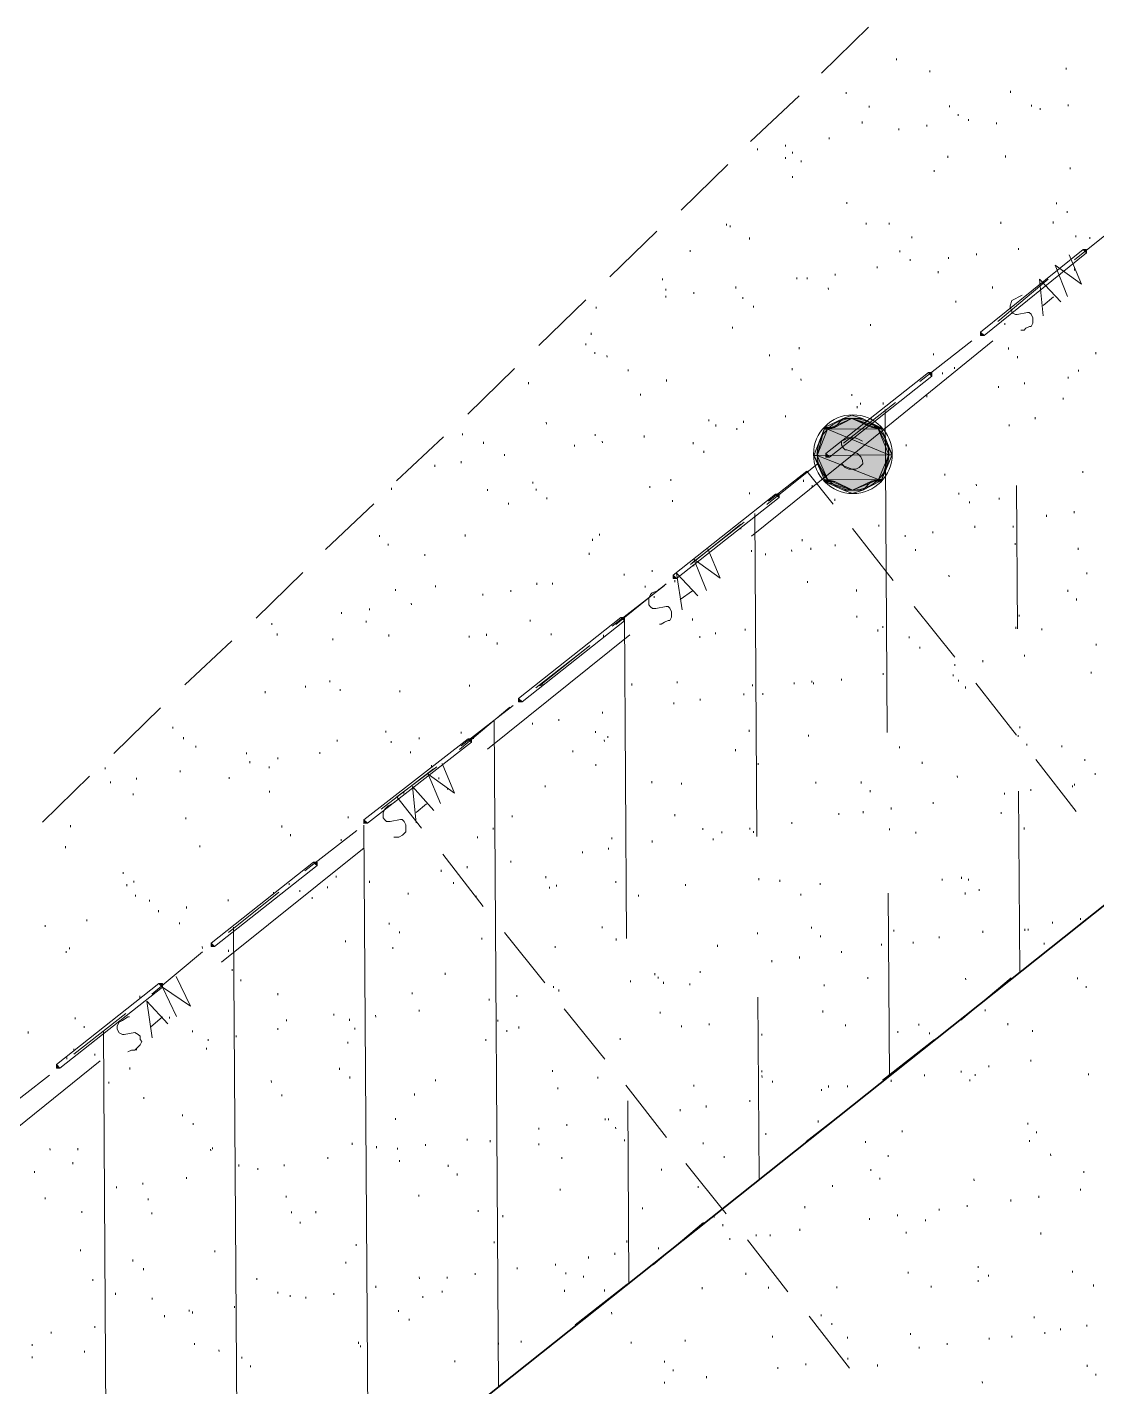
# Model space of a CAD drawing. Header units: inches. Extents: x -5728 to 15181, y 9834 to 15140.
# Drawn here: x 3737 to 4227, y 12596 to 13219 of the extents above; entities that cross this region are included whole.
import ezdxf

# ---------------------------------------------------------------- set-up
doc = ezdxf.new("R2010")
doc.units = ezdxf.units.IN
doc.header["$MEASUREMENT"] = 0
doc.linetypes.add('IMPORT-DASHEDX2 _4_', pattern=[0.1125, 0.075, -0.0375])
for name, color, linetype, lineweight in [('PDF_Geometry', 1, 'Continuous', 9), ('PDF_Solid Fills', 1, 'Continuous', 9), ('site plan converted for PDF_dwg', 1, 'Continuous', 9)]:
    doc.layers.add(name, color=color, linetype=linetype, lineweight=lineweight)

# ---------------------------------------------------------------- blocks, each defined once
blk = doc.blocks.new('site plan converted for PDF_dwg-1480341-SITE PLAN')
at = {"layer": 'PDF_Solid Fills'}
for points in [[(2100.12, 3252.2), (2098.52, 3253.8), (2100.12, 3253.8)], [(2051.32, 3214.6), (2051.32, 3216.2), (2052.92, 3214.6)], [(2028.92, 3196.2), (2027.32, 3197.8), (2028.92, 3197.8)], [(1980.12, 3159.4), (1980.12, 3161), (1981.72, 3159.4)], [(1958.52, 3141), (1956.92, 3142.6), (1958.52, 3142.6)], [(1909.72, 3104.2), (1909.72, 3105.8), (1911.32, 3104.2)], [(1887.32, 3085), (1885.72, 3086.6), (1887.32, 3086.6)], [(1838.52, 3048.2), (1838.52, 3049.8), (1840.12, 3048.2)], [(1816.92, 3029.8), (1815.32, 3031.4), (1816.92, 3031.4)], [(1767.32, 2993), (1767.32, 2994.6), (1768.92, 2993)], [(1745.72, 2973.8), (1744.12, 2975.4), (1745.72, 2975.4)], [(1696.92, 2937), (1696.92, 2938.6), (1698.52, 2937)], [(1674.52, 2918.6), (1672.92, 2920.2), (1674.52, 2920.2)], [(1625.72, 2881.8), (1625.72, 2883.4), (1627.32, 2881.8)]]:
    blk.add_hatch(color=147, dxfattribs=at).paths.add_polyline_path(points, flags=0)
at = {"layer": 'PDF_Solid Fills', "lineweight": 15}
for points in [[(1988.12, 3177), (1996.92, 3177), (1992.12, 3178.6)], [(1974.52, 3160.2), (1976.12, 3160.2), (1979.32, 3172.2)], [(1976.12, 3160.2), (2008.92, 3160.2), (1980.92, 3172.2)], [(1976.12, 3160.2), (1979.32, 3172.2), (1980.92, 3172.2)], [(1979.32, 3173), (1984.12, 3173), (1988.12, 3177)], [(1979.32, 3172.2), (1980.92, 3172.2), (1979.32, 3173)], [(1980.92, 3172.2), (1979.32, 3173), (1984.12, 3173)], [(1980.92, 3172.2), (2004.12, 3172.2), (1992.12, 3177)], [(2008.92, 3160.2), (1980.92, 3172.2), (2004.12, 3172.2)], [(1984.12, 3173), (1988.12, 3177), (1992.12, 3177)], [(2000.92, 3173), (2004.92, 3173), (1992.12, 3177)], [(2004.92, 3173), (1992.12, 3177), (1996.92, 3177)], [(2004.12, 3172.2), (2005.72, 3172.2), (2000.92, 3173)], [(2005.72, 3172.2), (2000.92, 3173), (2004.92, 3173)], [(2008.92, 3160.2), (2010.52, 3160.2), (2004.12, 3172.2)], [(2010.52, 3160.2), (2004.12, 3172.2), (2005.72, 3172.2)], [(1979.32, 3149), (1980.92, 3149), (1974.52, 3160.2)], [(1980.92, 3149), (1974.52, 3160.2), (1976.12, 3160.2)], [(1980.92, 3149), (2004.12, 3149), (1976.12, 3160.2)], [(2004.12, 3149), (1976.12, 3160.2), (2008.92, 3160.2)], [(2004.12, 3149), (2005.72, 3149), (2008.92, 3160.2)], [(2005.72, 3149), (2008.92, 3160.2), (2010.52, 3160.2)], [(1979.32, 3148.2), (1984.12, 3148.2), (1979.32, 3149)], [(1984.12, 3148.2), (1979.32, 3149), (1980.92, 3149)], [(1988.12, 3144.2), (1992.12, 3144.2), (1979.32, 3148.2)], [(1992.12, 3144.2), (1979.32, 3148.2), (1984.12, 3148.2)], [(1992.12, 3144.2), (1980.92, 3149), (2004.12, 3149)], [(1992.12, 3144.2), (1996.92, 3144.2), (2000.92, 3148.2)], [(1996.92, 3144.2), (2000.92, 3148.2), (2004.92, 3148.2)], [(2000.92, 3148.2), (2004.92, 3148.2), (2004.12, 3149)], [(2004.92, 3148.2), (2004.12, 3149), (2005.72, 3149)], [(1992.12, 3142.6), (1988.12, 3144.2), (1996.92, 3144.2)]]:
    blk.add_hatch(color=155, dxfattribs=at).paths.add_polyline_path(points, flags=0)
at = {"layer": 'PDF_Geometry', "color": 155, "lineweight": 15}
for p, q in [((2000.92, 3356.2), (1979.32, 3335.4)), ((2013.72, 3341.8), (2013.72, 3341)), ((2028.92, 3336.2), (2028.92, 3335.4)), ((2091.32, 3337), (2091.32, 3336.2)), ((1968.92, 3325), (1946.52, 3304.2)), ((1990.52, 3326.6), (1990.52, 3325.8)), ((2065.72, 3326.6), (2065.72, 3325.8)), ((2000.92, 3320.2), (2000.92, 3319.4)), ((2037.72, 3320.2), (2037.72, 3319.4)), ((2041.72, 3316.2), (2041.72, 3315.4)), ((2075.32, 3320.2), (2075.32, 3319.4)), ((2079.32, 3318.6), (2079.32, 3317.8)), ((2092.12, 3320.2), (2092.12, 3319.4)), ((1997.72, 3313), (1997.72, 3312.2)), ((2014.52, 3309.8), (2014.52, 3309)), ((2027.32, 3311.4), (2027.32, 3310.6)), ((2046.52, 3313.8), (2046.52, 3313)), ((2059.32, 3312.2), (2059.32, 3311.4)), ((1962.52, 3302.6), (1962.52, 3301.8)), ((1982.52, 3305.8), (1982.52, 3305)), ((1949.72, 3301), (1949.72, 3300.2)), ((1962.52, 3297), (1962.52, 3296.2)), ((1965.72, 3299.4), (1965.72, 3298.6)), ((2036.92, 3297), (2036.92, 3296.2)), ((2063.32, 3297), (2063.32, 3296.2)), ((1936.12, 3293.8), (1914.52, 3273)), ((1969.72, 3295.4), (1969.72, 3294.6)), ((2030.52, 3290.6), (2030.52, 3289.8)), ((2092.92, 3291.4), (2092.92, 3290.6)), ((1965.72, 3288.2), (1965.72, 3287.4)), ((1990.52, 3276.2), (1990.52, 3275.4)), ((2086.52, 3275.4), (2086.52, 3274.6)), ((2091.32, 3271.4), (2091.32, 3270.6)), ((1935.32, 3266.6), (1935.32, 3265.8)), ((1936.92, 3265.8), (1936.92, 3265)), ((1999.32, 3266.6), (1999.32, 3265.8)), ((2009.72, 3266.6), (2009.72, 3265.8)), ((2060.92, 3266.6), (2060.92, 3265.8)), ((2084.92, 3266.6), (2084.92, 3265.8)), ((2117.72, 3267.4), (2094.52, 3249)), ((1903.32, 3263.4), (1881.72, 3242.6)), ((1945.72, 3260.2), (1945.72, 3259.4)), ((2020.12, 3260.2), (2020.12, 3259.4)), ((2095.32, 3260.2), (2095.32, 3259.4)), ((2101.72, 3259.4), (2101.72, 3258.6)), ((1918.52, 3254.6), (1918.52, 3253.8)), ((2014.52, 3253.8), (2014.52, 3253)), ((2049.72, 3252.2), (2049.72, 3251.4)), ((2068.92, 3254.6), (2068.92, 3253.8)), ((2004.12, 3246.6), (2004.12, 3245.8)), ((2019.32, 3249.8), (2019.32, 3249)), ((2036.92, 3250.6), (2036.92, 3249.8)), ((1905.72, 3241.8), (1905.72, 3241)), ((1967.32, 3241.8), (1967.32, 3241)), ((1972.12, 3241.8), (1972.12, 3241)), ((1984.92, 3243.4), (1984.92, 3242.6)), ((2032.12, 3244.2), (2032.12, 3243.4)), ((2082.52, 3240.2), (2059.32, 3221)), ((2094.52, 3245), (2094.52, 3244.2)), ((1907.32, 3237), (1907.32, 3236.2)), ((1907.32, 3233.8), (1907.32, 3233)), ((1920.12, 3235.4), (1920.12, 3234.6)), ((1939.32, 3237.8), (1939.32, 3237)), ((1981.72, 3237), (1981.72, 3236.2)), ((2056.92, 3237), (2056.92, 3236.2)), ((1870.52, 3232.2), (1848.92, 3211.4)), ((1875.32, 3229), (1875.32, 3228.2)), ((1942.52, 3233), (1942.52, 3232.2)), ((1947.32, 3229), (1947.32, 3228.2)), ((2040.12, 3230.6), (2040.12, 3229.8)), ((2084.92, 3232.2), (2080.12, 3228.2)), ((1872.92, 3217), (1872.92, 3216.2)), ((1937.72, 3219.4), (1937.72, 3218.6)), ((2000.92, 3220.2), (2000.92, 3219.4)), ((2062.52, 3220.2), (2062.52, 3219.4)), ((1870.52, 3212.2), (1870.52, 3211.4)), ((1968.12, 3209.8), (1968.12, 3209)), ((2047.32, 3212.2), (2023.32, 3193.8)), ((2064.12, 3209), (2064.12, 3208.2)), ((1874.52, 3208.2), (1874.52, 3207.4)), ((1880.12, 3206.6), (1880.12, 3205.8)), ((1954.52, 3206.6), (1954.52, 3205.8)), ((2029.72, 3206.6), (2029.72, 3205.8)), ((2068.12, 3205), (2068.12, 3204.2)), ((2104.12, 3206.6), (2104.12, 3205.8)), ((1837.72, 3201), (1816.12, 3180.2)), ((1889.72, 3200.2), (1889.72, 3199.4)), ((1964.92, 3200.2), (1964.92, 3199.4)), ((2033.72, 3197.8), (2033.72, 3197)), ((2039.32, 3200.2), (2039.32, 3199.4)), ((2096.12, 3198.6), (2096.12, 3197.8)), ((1844.12, 3194.6), (1844.12, 3193.8)), ((1907.32, 3195.4), (1907.32, 3194.6)), ((1968.92, 3195.4), (1968.92, 3194.6)), ((2059.32, 3191.4), (2059.32, 3190.6)), ((2071.32, 3193), (2071.32, 3192.2)), ((2091.32, 3195.4), (2091.32, 3194.6)), ((1895.32, 3189), (1895.32, 3188.2)), ((2012.12, 3184.2), (1988.12, 3165.8)), ((1992.12, 3188.2), (1992.12, 3187.4)), ((1996.12, 3184.2), (1996.12, 3183.4)), ((2006.52, 3184.2), (2006.52, 3183.4)), ((2026.52, 3187.4), (2026.52, 3186.6)), ((2088.92, 3185.8), (2088.92, 3185)), ((1961.72, 3178.6), (1961.72, 3177.8)), ((1994.52, 3182.6), (1994.52, 3181.8)), ((2007.32, 3033), (2007.32, 3181)), ((1813.72, 3171.4), (1813.72, 3170.6)), ((1852.12, 3176.2), (1852.12, 3175.4)), ((1926.52, 3177), (1926.52, 3176.2)), ((1929.72, 3174.6), (1929.72, 3173.8)), ((1939.32, 3173), (1939.32, 3172.2)), ((1942.52, 3176.2), (1942.52, 3175.4)), ((2000.92, 3177), (2000.92, 3176.2)), ((2002.52, 3173.8), (2002.52, 3173)), ((2064.12, 3173.8), (2064.12, 3173)), ((2076.12, 3177), (2076.12, 3176.2)), ((1804.92, 3169.8), (1783.32, 3149.8)), ((1823.32, 3167.4), (1823.32, 3166.6)), ((1864.92, 3165.8), (1864.92, 3165)), ((1874.52, 3170.6), (1874.52, 3169.8)), ((1877.72, 3167.4), (1877.72, 3166.6)), ((1896.92, 3169.8), (1896.92, 3169)), ((1919.32, 3166.6), (1919.32, 3165.8)), ((2016.92, 3165), (2016.92, 3164.2)), ((1812.92, 3158.6), (1812.92, 3157.8)), ((1832.92, 3161.8), (1832.92, 3161)), ((1924.12, 3162.6), (1924.12, 3161.8)), ((1800.92, 3157), (1800.92, 3156.2)), ((1976.12, 3156.2), (1952.92, 3137.8)), ((1780.92, 3146.6), (1780.92, 3145.8)), ((1845.72, 3149), (1845.72, 3148.2)), ((1899.32, 3146.6), (1899.32, 3145.8)), ((1908.92, 3149.8), (1908.92, 3149)), ((1969.72, 3149), (1969.72, 3148.2)), ((1973.72, 3146.6), (1973.72, 3145.8)), ((2034.52, 3151.4), (2034.52, 3150.6)), ((2048.92, 3146.6), (2048.92, 3145.8)), ((2097.72, 3152.2), (2097.72, 3151.4)), ((1824.92, 3145.8), (1824.92, 3145)), ((1847.32, 3145.8), (1847.32, 3145)), ((1852.12, 3141.8), (1852.12, 3141)), ((1909.72, 3140.2), (1909.72, 3139.4)), ((1944.92, 3143.4), (1944.92, 3142.6)), ((1984.12, 3140.2), (1984.12, 3139.4)), ((2040.92, 3142.6), (2040.92, 3141.8)), ((2059.32, 3140.2), (2059.32, 3139.4)), ((2067.32, 3080.2), (2067.32, 3145.8)), ((1772.92, 3139.4), (1750.52, 3118.6)), ((1834.52, 3139.4), (1834.52, 3138.6)), ((1947.32, 2985.8), (1947.32, 3133.8)), ((2045.72, 3138.6), (2045.72, 3137.8)), ((2093.72, 3133.8), (2093.72, 3133)), ((1940.92, 3129), (1917.72, 3110.6)), ((1942.52, 3129.8), (1918.52, 3111.4)), ((2004.12, 3128.2), (2004.12, 3127.4)), ((2080.92, 3132.2), (2080.92, 3131.4)), ((1775.32, 3125), (1775.32, 3124.2)), ((1814.52, 3125), (1814.52, 3124.2)), ((1872.92, 3122.6), (1872.92, 3121.8)), ((1876.12, 3125), (1876.12, 3124.2)), ((1940.92, 3127.4), (1940.92, 3126.6)), ((1968.92, 3121.8), (1968.92, 3121)), ((2010.52, 3102.6), (1992.12, 3126.6)), ((2016.12, 3123.4), (2016.12, 3122.6)), ((2028.92, 3125), (2028.92, 3124.2)), ((2048.12, 3127.4), (2048.12, 3126.6)), ((2065.72, 3127.4), (2065.72, 3126.6)), ((1779.32, 3121), (1779.32, 3120.2)), ((1796.12, 3116.2), (1796.12, 3115.4)), ((1871.32, 3116.2), (1871.32, 3115.4)), ((1945.72, 3117), (1945.72, 3116.2)), ((1952.12, 3115.4), (1952.12, 3114.6)), ((1964.12, 3117), (1964.12, 3116.2)), ((1972.92, 3117.8), (1972.92, 3117)), ((1984.12, 3119.4), (1984.12, 3118.6)), ((2020.92, 3117), (2020.92, 3116.2)), ((2066.52, 3119.4), (2066.52, 3118.6)), ((2095.32, 3117), (2095.32, 3116.2)), ((1919.32, 3110.6), (1919.32, 3109.8)), ((1740.12, 3108.2), (1718.52, 3087.4)), ((1847.32, 3102.6), (1847.32, 3101.8)), ((1854.52, 3102.6), (1854.52, 3101.8)), ((1887.32, 3106.6), (1887.32, 3105.8)), ((1900.12, 3108.2), (1900.12, 3107.4)), ((1910.52, 3103.4), (1910.52, 3102.6)), ((1971.32, 3102.6), (1971.32, 3101.8)), ((2036.12, 3105), (2036.12, 3104.2)), ((2099.32, 3105.8), (2099.32, 3105)), ((1782.52, 3100.2), (1782.52, 3099.4)), ((1800.92, 3101.8), (1800.92, 3101)), ((1822.52, 3097.8), (1822.52, 3097)), ((1835.32, 3099.4), (1835.32, 3098.6)), ((1905.72, 3101), (1881.72, 3082.6)), ((1906.52, 3101.8), (1883.32, 3083.4)), ((1896.92, 3101), (1896.92, 3100.2)), ((1918.52, 3098.6), (1912.92, 3094.6)), ((1993.72, 3098.6), (1993.72, 3097.8)), ((2090.52, 3097.8), (2090.52, 3097)), ((1770.52, 3091.4), (1770.52, 3090.6)), ((1789.72, 3093.8), (1789.72, 3093)), ((1900.92, 3096.2), (1900.92, 3095.4)), ((2038.52, 3067.4), (2020.12, 3090.6)), ((2094.52, 3093.8), (2094.52, 3093)), ((1725.72, 3085), (1725.72, 3084.2)), ((1757.72, 3089.8), (1757.72, 3089)), ((1768.92, 3085.8), (1768.92, 3085)), ((1844.12, 3085.8), (1844.12, 3085)), ((1887.32, 2939.4), (1887.32, 3086.6)), ((1918.52, 3085.8), (1918.52, 3085)), ((1993.72, 3086.6), (1993.72, 3085.8)), ((2068.12, 3086.6), (2068.12, 3085.8)), ((1728.12, 3080.2), (1728.12, 3079.4)), ((1753.72, 3077.8), (1753.72, 3077)), ((1779.32, 3079.4), (1779.32, 3078.6)), ((1816.12, 3078.6), (1816.12, 3077.8)), ((1824.12, 3079.4), (1824.12, 3078.6)), ((1824.12, 3026.6), (1889.72, 3078.6)), ((1853.72, 3079.4), (1853.72, 3078.6)), ((1877.72, 3078.6), (1877.72, 3077.8)), ((1921.72, 3077.8), (1921.72, 3077)), ((1928.92, 3079.4), (1928.92, 3078.6)), ((1942.52, 3081), (1942.52, 3080.2)), ((2003.32, 3080.2), (2003.32, 3079.4)), ((2005.72, 3081.8), (2005.72, 3081)), ((2066.52, 3081), (2066.52, 3080.2)), ((2078.52, 3080.2), (2078.52, 3079.4)), ((1707.32, 3077), (1685.72, 3057)), ((1828.92, 3075.4), (1828.92, 3074.6)), ((1870.52, 3073), (1846.52, 3054.6)), ((1871.32, 3073.8), (1848.12, 3055.4)), ((2017.72, 3077), (2017.72, 3076.2)), ((2022.52, 3072.2), (2022.52, 3071.4)), ((2103.32, 3073), (2103.32, 3072.2)), ((2051.32, 3065.8), (2051.32, 3065)), ((2070.52, 3068.2), (2070.52, 3067.4)), ((2005.72, 3060.2), (2005.72, 3059.4)), ((2037.72, 3059.4), (2037.72, 3058.6)), ((2038.52, 3064.2), (2038.52, 3063.4)), ((2100.92, 3060.2), (2100.92, 3059.4)), ((1722.52, 3053.8), (1722.52, 3053)), ((1740.92, 3056.2), (1740.92, 3055.4)), ((1752.12, 3058.6), (1752.12, 3057.8)), ((1756.92, 3054.6), (1756.92, 3053.8)), ((1784.12, 3053.8), (1784.12, 3053)), ((1816.12, 3056.2), (1816.12, 3055.4)), ((1848.92, 3056.2), (1848.92, 3055.4)), ((1849.72, 3056.2), (1849.72, 3055.4)), ((1890.52, 3056.2), (1890.52, 3055.4)), ((1911.32, 3057), (1911.32, 3056.2)), ((1945.72, 3055.4), (1945.72, 3054.6)), ((1964.92, 3056.2), (1964.92, 3055.4)), ((1972.92, 3057), (1972.92, 3056.2)), ((1973.72, 3056.2), (1973.72, 3055.4)), ((1986.52, 3057.8), (1986.52, 3057)), ((2040.12, 3057), (2040.12, 3056.2)), ((2043.32, 3053.8), (2043.32, 3053)), ((2066.52, 3031.4), (2048.12, 3055.4)), ((1674.52, 3046.6), (1652.92, 3025.8)), ((1836.12, 3046.6), (1812.12, 3028.2)), ((1909.72, 3047.4), (1909.72, 3046.6)), ((1921.72, 3049), (1921.72, 3048.2)), ((1941.72, 3051.4), (1941.72, 3050.6)), ((1950.52, 3051.4), (1950.52, 3050.6)), ((1834.52, 3045.8), (1811.32, 3026.6)), ((1876.92, 3043.4), (1876.92, 3042.6)), ((1680.12, 3037.8), (1680.12, 3037)), ((1777.72, 3035.4), (1777.72, 3034.6)), ((1812.12, 3034.6), (1812.12, 3033.8)), ((1827.32, 2734.6), (1827.32, 3039.4)), ((1844.92, 3038.6), (1844.92, 3037.8)), ((1856.92, 3040.2), (1856.92, 3039.4)), ((1873.72, 3034.6), (1873.72, 3033.8)), ((1944.12, 3034.6), (1944.12, 3033.8)), ((2007.32, 3035.4), (2007.32, 3034.6)), ((2068.12, 3035.4), (2068.12, 3034.6)), ((1684.92, 3033), (1684.92, 3032.2)), ((1690.52, 3029), (1690.52, 3028.2)), ((1755.32, 3031.4), (1755.32, 3030.6)), ((1780.12, 3030.6), (1780.12, 3029.8)), ((1792.92, 3032.2), (1792.92, 3031.4)), ((1817.72, 3032.2), (1817.72, 3031.4)), ((1877.72, 3030.6), (1877.72, 3029.8)), ((1879.32, 3032.2), (1879.32, 3031.4)), ((1971.32, 3032.2), (1971.32, 3031.4)), ((2067.32, 3031.4), (2067.32, 3030.6)), ((1713.72, 3025.8), (1713.72, 3025)), ((1715.32, 3021.8), (1715.32, 3021)), ((1728.12, 3023.4), (1728.12, 3022.6)), ((1747.32, 3025.8), (1747.32, 3025)), ((1788.92, 3025.8), (1788.92, 3025)), ((1863.32, 3025.8), (1863.32, 3025)), ((1937.72, 3025.8), (1937.72, 3025)), ((2012.92, 3026.6), (2012.92, 3025.8)), ((2071.32, 3027.4), (2071.32, 3026.6)), ((2087.32, 3026.6), (2087.32, 3025.8)), ((1641.72, 3015.4), (1620.12, 2994.6)), ((1648.92, 3019.4), (1648.92, 3018.6)), ((1683.32, 3017.8), (1683.32, 3017)), ((1724.12, 3019.4), (1724.12, 3018.6)), ((1799.32, 3017.8), (1775.32, 2999.4)), ((1798.52, 3019.4), (1798.52, 3018.6)), ((1873.72, 3019.4), (1873.72, 3018.6)), ((1948.12, 3019.4), (1948.12, 3018.6)), ((2023.32, 3019.4), (2023.32, 3018.6)), ((2093.72, 2996.2), (2075.32, 3020.2)), ((2097.72, 3020.2), (2097.72, 3019.4)), ((1651.32, 3013), (1651.32, 3012.2)), ((1663.32, 3014.6), (1663.32, 3013.8)), ((1705.72, 3014.6), (1705.72, 3013.8)), ((1801.72, 3013.8), (1801.72, 3013)), ((1850.52, 3009.8), (1850.52, 3009)), ((1899.32, 3011.4), (1899.32, 3010.6)), ((1912.92, 3010.6), (1912.92, 3009.8)), ((1974.52, 3010.6), (1974.52, 3009.8)), ((1995.32, 3010.6), (1995.32, 3009.8)), ((2039.32, 3013), (2039.32, 3012.2)), ((2102.52, 3013.8), (2102.52, 3013)), ((1661.72, 3007.4), (1661.72, 3006.6)), ((1724.12, 3008.2), (1724.12, 3007.4)), ((1785.72, 3007.4), (1785.72, 3006.6)), ((1805.72, 3009), (1805.72, 3008.2)), ((1999.32, 3006.6), (1999.32, 3005.8)), ((2060.92, 3005), (2060.92, 3004.2)), ((2067.32, 2922.6), (2067.32, 3005.8)), ((2072.92, 3006.6), (2072.92, 3005.8)), ((2092.12, 3008.2), (2092.12, 3007.4)), ((2092.92, 3009), (2092.92, 3008.2)), ((1796.12, 3001.8), (1791.32, 2997.8)), ((1996.12, 2997), (1996.12, 2996.2)), ((2008.92, 2998.6), (2008.92, 2997.8)), ((2028.12, 3001), (2028.12, 3000.2)), ((1632.92, 2993), (1632.92, 2992.2)), ((1685.72, 2996.2), (1685.72, 2995.4)), ((1729.72, 2992.2), (1729.72, 2991.4)), ((1760.12, 2996.2), (1760.12, 2995.4)), ((1767.32, 2687.4), (1767.32, 2992.2)), ((1826.52, 2990.6), (1826.52, 2989.8)), ((1835.32, 2996.2), (1835.32, 2995.4)), ((1909.72, 2996.2), (1909.72, 2995.4)), ((1963.32, 2992.2), (1963.32, 2991.4)), ((1984.92, 2996.2), (1984.92, 2995.4)), ((2059.32, 2996.2), (2059.32, 2995.4)), ((1733.72, 2988.2), (1733.72, 2987.4)), ((1764.12, 2989.8), (1740.12, 2971.4)), ((1756.92, 2985.8), (1756.92, 2985)), ((1819.32, 2986.6), (1819.32, 2985.8)), ((1880.92, 2985.8), (1880.92, 2985)), ((1899.32, 2984.2), (1899.32, 2983.4)), ((1922.52, 2989.8), (1922.52, 2989)), ((1927.32, 2985), (1927.32, 2984.2)), ((1931.32, 2988.2), (1931.32, 2987.4)), ((1944.12, 2989.8), (1944.12, 2989)), ((1945.72, 2988.2), (1945.72, 2987.4)), ((2008.12, 2989), (2008.12, 2988.2)), ((2020.12, 2987.4), (2020.12, 2986.6)), ((2069.72, 2989), (2069.72, 2988.2)), ((1630.52, 2983.4), (1630.52, 2982.6)), ((1692.12, 2983.4), (1692.12, 2982.6)), ((1701.72, 2929.8), (1767.32, 2981.8)), ((1803.32, 2978.6), (1821.72, 2954.6)), ((1867.32, 2979.4), (1867.32, 2978.6)), ((1879.32, 2981), (1879.32, 2980.2)), ((1814.52, 2973), (1814.52, 2972.2)), ((1834.52, 2975.4), (1834.52, 2974.6)), ((1656.92, 2971.4), (1656.92, 2970.6)), ((1658.52, 2965.8), (1658.52, 2965)), ((1661.72, 2967.4), (1661.72, 2966.6)), ((1732.92, 2965.8), (1732.92, 2965)), ((1754.52, 2969), (1754.52, 2968.2)), ((1769.72, 2966.6), (1769.72, 2965.8)), ((1802.52, 2971.4), (1802.52, 2970.6)), ((1808.12, 2965.8), (1808.12, 2965)), ((1850.52, 2968.2), (1850.52, 2967.4)), ((1882.52, 2965.8), (1882.52, 2965)), ((1948.12, 2966.6), (1948.12, 2965.8)), ((1957.72, 2965.8), (1957.72, 2965)), ((2032.12, 2965.8), (2032.12, 2965)), ((2040.92, 2966.6), (2040.92, 2965.8)), ((2044.12, 2965.8), (2044.12, 2965)), ((1662.52, 2961), (1662.52, 2960.2)), ((1728.12, 2961.8), (1704.92, 2943.4)), ((1725.72, 2961.8), (1725.72, 2961)), ((1737.72, 2962.6), (1737.72, 2961.8)), ((1743.32, 2959.4), (1743.32, 2958.6)), ((1750.52, 2964.2), (1750.52, 2963.4)), ((1787.32, 2961), (1787.32, 2960.2)), ((1818.52, 2959.4), (1818.52, 2958.6)), ((1852.12, 2963.4), (1852.12, 2962.6)), ((1855.32, 2964.2), (1855.32, 2963.4)), ((1892.92, 2959.4), (1892.92, 2958.6)), ((1914.52, 2964.2), (1914.52, 2963.4)), ((1967.32, 2959.4), (1967.32, 2958.6)), ((1976.12, 2964.2), (1976.12, 2963.4)), ((2007.32, 2875.4), (2007.32, 2959.4)), ((2042.52, 2959.4), (2042.52, 2958.6)), ((2048.92, 2961), (2048.92, 2960.2)), ((1668.92, 2958.6), (1668.92, 2957.8)), ((1672.92, 2953.8), (1672.92, 2953)), ((1685.72, 2955.4), (1685.72, 2954.6)), ((1704.92, 2958.6), (1704.92, 2957.8)), ((1620.92, 2947.4), (1620.92, 2946.6)), ((1640.12, 2949.8), (1640.12, 2949)), ((1682.52, 2948.2), (1682.52, 2947.4)), ((1778.52, 2947.4), (1778.52, 2946.6)), ((2075.32, 2929), (2098.52, 2947.4)), ((2095.32, 2947.4), (2095.32, 2946.6)), ((1707.32, 2640.2), (1707.32, 2945.8)), ((1783.32, 2943.4), (1783.32, 2942.6)), ((1831.32, 2942.6), (1849.72, 2919.4)), ((1876.12, 2945), (1876.12, 2944.2)), ((1947.32, 2941.8), (1947.32, 2941)), ((1972.12, 2944.2), (1972.12, 2943.4)), ((2009.72, 2942.6), (2009.72, 2941.8)), ((2050.52, 2941.8), (2050.52, 2941)), ((2069.72, 2942.6), (2069.72, 2941.8)), ((2071.32, 2942.6), (2071.32, 2941.8)), ((2082.52, 2945.8), (2082.52, 2945)), ((1630.52, 2935.4), (1630.52, 2934.6)), ((1632.12, 2937), (1632.12, 2936.2)), ((1692.92, 2934.6), (1669.72, 2915.4)), ((1692.92, 2937), (1692.92, 2936.2)), ((1704.92, 2935.4), (1704.92, 2934.6)), ((1758.52, 2939.4), (1758.52, 2938.6)), ((1780.12, 2936.2), (1780.12, 2935.4)), ((1820.92, 2940.2), (1820.92, 2939.4)), ((1854.52, 2936.2), (1854.52, 2935.4)), ((1882.52, 2939.4), (1882.52, 2938.6)), ((1928.92, 2936.2), (1928.92, 2935.4)), ((1976.12, 2940.2), (1976.12, 2939.4)), ((2004.12, 2936.2), (2004.12, 2935.4)), ((2018.52, 2937), (2018.52, 2936.2)), ((2030.52, 2939.4), (2030.52, 2938.6)), ((2078.52, 2936.2), (2078.52, 2935.4)), ((1953.72, 2929), (1953.72, 2928.2)), ((1966.52, 2930.6), (1966.52, 2929.8)), ((1985.72, 2933), (1985.72, 2932.2)), ((1706.52, 2926.6), (1706.52, 2925.8)), ((1804.12, 2924.2), (1804.12, 2923.4)), ((1900.12, 2923.4), (1900.12, 2922.6)), ((1920.92, 2924.2), (1920.92, 2923.4)), ((1710.52, 2921.8), (1710.52, 2921)), ((1853.72, 2917.8), (1853.72, 2917)), ((1856.12, 2916.2), (1856.12, 2915.4)), ((1888.92, 2920.2), (1888.92, 2919.4)), ((1901.72, 2921.8), (1901.72, 2921)), ((1904.12, 2919.4), (1904.12, 2918.6)), ((1916.12, 2918.6), (1916.12, 2917.8)), ((1977.72, 2917.8), (1977.72, 2917)), ((1997.72, 2921), (1997.72, 2920.2)), ((2040.12, 2901), (2063.32, 2920.2)), ((2042.52, 2920.2), (2042.52, 2919.4)), ((2093.72, 2920.2), (2093.72, 2919.4)), ((2097.72, 2916.2), (2097.72, 2915.4)), ((1664.12, 2914.6), (1664.12, 2913.8)), ((1727.32, 2915.4), (1727.32, 2914.6)), ((1788.92, 2915.4), (1788.92, 2914.6)), ((1824.12, 2912.2), (1824.12, 2911.4)), ((1836.92, 2913.8), (1836.92, 2913)), ((1947.32, 2829), (1947.32, 2912.2)), ((1657.72, 2906.6), (1633.72, 2888.2)), ((1634.52, 2905), (1634.52, 2904.2)), ((1674.52, 2905), (1668.92, 2900.2)), ((1677.72, 2905), (1677.72, 2904.2)), ((1731.32, 2903.4), (1731.32, 2902.6)), ((1752.92, 2905.8), (1752.92, 2905)), ((1760.12, 2903.4), (1760.12, 2902.6)), ((1772.12, 2905), (1772.12, 2904.2)), ((1792.12, 2907.4), (1792.12, 2906.6)), ((1827.32, 2905.8), (1827.32, 2905)), ((1858.52, 2907.4), (1876.92, 2884.2)), ((1902.52, 2905.8), (1902.52, 2905)), ((1976.92, 2905.8), (1976.92, 2905)), ((2051.32, 2905.8), (2051.32, 2905)), ((1612.92, 2898.6), (1612.92, 2897.8)), ((1638.52, 2901), (1638.52, 2900.2)), ((1647.32, 2593), (1647.32, 2898.6)), ((1688.12, 2898.6), (1688.12, 2897.8)), ((1727.32, 2899.4), (1727.32, 2898.6)), ((1762.52, 2899.4), (1762.52, 2898.6)), ((1828.12, 2902.6), (1828.12, 2901.8)), ((1832.12, 2897.8), (1832.12, 2897)), ((1837.72, 2899.4), (1837.72, 2898.6)), ((1912.12, 2899.4), (1912.12, 2898.6)), ((1924.92, 2900.2), (1924.92, 2899.4)), ((1987.32, 2899.4), (1987.32, 2898.6)), ((2020.92, 2899.4), (2020.92, 2898.6)), ((2061.72, 2899.4), (2061.72, 2898.6)), ((1695.32, 2894.6), (1695.32, 2893.8)), ((1708.12, 2896.2), (1708.12, 2895.4)), ((1759.32, 2893), (1759.32, 2892.2)), ((1822.52, 2893.8), (1822.52, 2893)), ((1884.12, 2893.8), (1884.12, 2893)), ((1948.92, 2895.4), (1948.92, 2894.6)), ((2004.12, 2873.8), (2028.12, 2892.2)), ((2011.32, 2896.2), (2011.32, 2895.4)), ((2025.72, 2895.4), (2025.72, 2894.6)), ((2072.92, 2896.2), (2072.92, 2895.4)), ((1579.32, 2832.2), (1645.72, 2885)), ((1630.52, 2886.6), (1630.52, 2885.8)), ((1633.72, 2890.6), (1633.72, 2889.8)), ((1643.32, 2888.2), (1643.32, 2887.4)), ((1662.52, 2890.6), (1662.52, 2889.8)), ((1694.52, 2890.6), (1694.52, 2889.8)), ((1622.52, 2878.6), (1598.52, 2860.2)), ((1659.32, 2881.8), (1659.32, 2881)), ((1755.32, 2881), (1755.32, 2880.2)), ((1852.92, 2879.4), (1852.92, 2878.6)), ((1948.92, 2878.6), (1948.92, 2877.8)), ((2052.92, 2880.2), (2052.92, 2879.4)), ((2072.12, 2882.6), (2072.12, 2881.8)), ((1649.72, 2875.4), (1649.72, 2874.6)), ((1724.12, 2875.4), (1724.12, 2874.6)), ((1760.12, 2877), (1760.12, 2876.2)), ((1799.32, 2875.4), (1799.32, 2874.6)), ((1873.72, 2876.2), (1873.72, 2875.4)), ((1886.52, 2872.2), (1904.92, 2848.2)), ((1917.72, 2872.2), (1917.72, 2871.4)), ((1948.92, 2876.2), (1948.92, 2875.4)), ((1953.72, 2873.8), (1953.72, 2873)), ((2008.12, 2873.8), (2008.12, 2873)), ((2023.32, 2876.2), (2023.32, 2875.4)), ((2040.12, 2877.8), (2040.12, 2877)), ((2044.12, 2873.8), (2044.12, 2873)), ((2046.52, 2876.2), (2046.52, 2875.4)), ((2098.52, 2876.2), (2098.52, 2875.4)), ((1665.72, 2868.2), (1665.72, 2867.4)), ((1728.92, 2869), (1728.92, 2868.2)), ((1789.72, 2869), (1789.72, 2868.2)), ((1855.32, 2871.4), (1855.32, 2870.6)), ((1976.12, 2869.8), (1976.12, 2869)), ((1979.32, 2871.4), (1979.32, 2870.6)), ((1988.12, 2871.4), (1988.12, 2870.6)), ((1683.32, 2860.2), (1683.32, 2859.4)), ((1887.32, 2781.8), (1887.32, 2865)), ((1911.32, 2861), (1911.32, 2860.2)), ((1923.32, 2862.6), (1923.32, 2861.8)), ((1943.32, 2865), (1943.32, 2864.2)), ((1968.92, 2845.8), (1992.92, 2864.2)), ((1688.12, 2856.2), (1688.12, 2855.4)), ((1780.92, 2857.8), (1780.92, 2857)), ((1859.32, 2854.6), (1859.32, 2853.8)), ((1876.92, 2857), (1876.92, 2856.2)), ((1878.52, 2857), (1878.52, 2856.2)), ((1974.52, 2855.4), (1974.52, 2854.6)), ((2070.52, 2853.8), (2070.52, 2853)), ((1813.72, 2848.2), (1813.72, 2847.4)), ((1824.12, 2847.4), (1824.12, 2846.6)), ((1846.52, 2853), (1846.52, 2852.2)), ((1881.72, 2853), (1881.72, 2852.2)), ((1885.72, 2847.4), (1885.72, 2846.6)), ((1950.52, 2849.8), (1950.52, 2849)), ((2012.92, 2850.6), (2012.92, 2849.8)), ((1622.52, 2845), (1622.52, 2844.2)), ((1635.32, 2845), (1635.32, 2844.2)), ((1696.12, 2844.2), (1696.12, 2843.4)), ((1696.92, 2845), (1696.92, 2844.2)), ((1760.92, 2846.6), (1760.92, 2845.8)), ((1772.12, 2845), (1772.12, 2844.2)), ((1781.72, 2844.2), (1781.72, 2843.4)), ((1794.52, 2845.8), (1794.52, 2845)), ((1846.52, 2845.8), (1846.52, 2845)), ((1921.72, 2845.8), (1921.72, 2845)), ((1996.12, 2845.8), (1996.12, 2845)), ((2071.32, 2845.8), (2071.32, 2845)), ((1632.92, 2838.6), (1632.92, 2837.8)), ((1707.32, 2838.6), (1707.32, 2837.8)), ((1708.92, 2837), (1708.92, 2836.2)), ((1717.72, 2835.4), (1717.72, 2834.6)), ((1729.72, 2837), (1729.72, 2836.2)), ((1749.72, 2840.2), (1749.72, 2839.4)), ((1782.52, 2838.6), (1782.52, 2837.8)), ((1804.92, 2836.2), (1804.92, 2835.4)), ((1856.92, 2839.4), (1856.92, 2838.6)), ((1913.72, 2836.2), (1932.12, 2813)), ((1931.32, 2839.4), (1931.32, 2838.6)), ((1933.72, 2817.8), (1956.92, 2836.2)), ((2006.52, 2839.4), (2006.52, 2838.6)), ((2080.92, 2839.4), (2080.92, 2838.6)), ((1615.32, 2834.6), (1615.32, 2833.8)), ((1664.92, 2829), (1664.92, 2828.2)), ((1684.92, 2831.4), (1684.92, 2830.6)), ((1808.92, 2832.2), (1808.92, 2831.4)), ((1902.52, 2833.8), (1902.52, 2833)), ((1998.52, 2833), (1998.52, 2832.2)), ((2002.52, 2829), (2002.52, 2828.2)), ((2096.12, 2831.4), (2096.12, 2830.6)), ((1620.12, 2822.6), (1620.12, 2821.8)), ((1652.92, 2827.4), (1652.92, 2826.6)), ((1730.52, 2822.6), (1730.52, 2821.8)), ((1791.32, 2822.6), (1791.32, 2821.8)), ((1856.12, 2825), (1856.12, 2824.2)), ((1919.32, 2825.8), (1919.32, 2825)), ((1980.92, 2825.8), (1980.92, 2825)), ((2045.72, 2828.2), (2045.72, 2827.4)), ((2094.52, 2823.4), (2094.52, 2822.6)), ((1636.92, 2816.2), (1636.92, 2815.4)), ((1667.32, 2821.8), (1667.32, 2821)), ((1893.72, 2816.2), (1893.72, 2815.4)), ((1968.12, 2816.2), (1968.12, 2815.4)), ((2042.52, 2816.2), (2042.52, 2815.4)), ((2062.52, 2818.6), (2062.52, 2817.8)), ((2075.32, 2820.2), (2075.32, 2819.4)), ((1668.92, 2815.4), (1668.92, 2814.6)), ((1732.92, 2815.4), (1732.92, 2814.6)), ((1736.92, 2810.6), (1736.92, 2809.8)), ((1744.12, 2815.4), (1744.12, 2814.6)), ((1818.52, 2815.4), (1818.52, 2814.6)), ((1829.72, 2813), (1829.72, 2812.2)), ((1926.52, 2812.2), (1926.52, 2811.4)), ((1997.72, 2810.6), (1997.72, 2809.8)), ((2010.52, 2812.2), (2010.52, 2811.4)), ((2023.32, 2809.8), (2023.32, 2809)), ((2029.72, 2814.6), (2029.72, 2813.8)), ((1898.52, 2789.8), (1921.72, 2809)), ((1930.52, 2808.2), (1930.52, 2807.4)), ((1965.72, 2805.8), (1965.72, 2805)), ((2014.52, 2804.2), (2014.52, 2803.4)), ((1636.12, 2798.6), (1636.12, 2797.8)), ((1697.72, 2797.8), (1697.72, 2797)), ((1762.52, 2800.2), (1762.52, 2799.4)), ((1825.72, 2801), (1825.72, 2800.2)), ((1886.52, 2801), (1886.52, 2800.2)), ((1900.92, 2797.8), (1900.92, 2797)), ((1933.72, 2801.8), (1933.72, 2801)), ((1941.72, 2801), (1960.12, 2777)), ((1945.72, 2803.4), (1945.72, 2802.6)), ((1952.12, 2803.4), (1952.12, 2802.6)), ((2076.12, 2803.4), (2076.12, 2802.6)), ((1660.12, 2793.8), (1660.12, 2793)), ((1757.72, 2792.2), (1757.72, 2791.4)), ((1868.92, 2793.8), (1868.92, 2793)), ((1880.92, 2795.4), (1880.92, 2794.6)), ((1641.72, 2785), (1641.72, 2784.2)), ((1664.92, 2789.8), (1664.92, 2789)), ((1716.92, 2785), (1716.92, 2784.2)), ((1791.32, 2785), (1791.32, 2784.2)), ((1804.12, 2785), (1804.12, 2784.2)), ((1816.92, 2786.6), (1816.92, 2785.8)), ((1836.12, 2789), (1836.12, 2788.2)), ((1853.72, 2790.6), (1853.72, 2789.8)), ((1858.52, 2786.6), (1858.52, 2785.8)), ((1866.52, 2785), (1866.52, 2784.2)), ((1940.92, 2785.8), (1940.92, 2785)), ((1951.32, 2789), (1951.32, 2788.2)), ((2015.32, 2785.8), (2015.32, 2785)), ((2047.32, 2788.2), (2047.32, 2787.4)), ((2090.52, 2785.8), (2090.52, 2785)), ((1652.12, 2778.6), (1652.12, 2777.8)), ((1726.52, 2778.6), (1726.52, 2777.8)), ((1771.32, 2781), (1771.32, 2780.2)), ((1801.72, 2778.6), (1801.72, 2777.8)), ((1857.72, 2778.6), (1857.72, 2777.8)), ((1862.52, 2762.6), (1886.52, 2781)), ((1876.12, 2778.6), (1876.12, 2777.8)), ((1920.92, 2779.4), (1920.92, 2778.6)), ((1951.32, 2779.4), (1951.32, 2778.6)), ((1982.52, 2779.4), (1982.52, 2778.6)), ((2025.72, 2779.4), (2025.72, 2778.6)), ((2047.32, 2781.8), (2047.32, 2781)), ((2052.12, 2784.2), (2052.12, 2783.4)), ((2100.12, 2779.4), (2100.12, 2778.6)), ((1668.92, 2776.2), (1668.92, 2775.4)), ((1732.12, 2777), (1732.12, 2776.2)), ((1739.32, 2776.2), (1739.32, 2775.4)), ((1752.12, 2777.8), (1752.12, 2777)), ((1792.92, 2776.2), (1792.92, 2775.4)), ((1674.52, 2768.2), (1674.52, 2767.4)), ((1685.72, 2770.6), (1685.72, 2769.8)), ((1687.32, 2769.8), (1687.32, 2769)), ((1706.52, 2772.2), (1706.52, 2771.4)), ((1781.72, 2769.8), (1781.72, 2769)), ((1879.32, 2768.2), (1879.32, 2767.4)), ((1975.32, 2766.6), (1975.32, 2765.8)), ((1622.52, 2761), (1622.52, 2760.2)), ((1642.52, 2763.4), (1642.52, 2762.6)), ((1786.52, 2765.8), (1786.52, 2765)), ((1969.72, 2765.8), (1988.12, 2741.8)), ((1980.12, 2762.6), (1980.12, 2761.8)), ((2072.92, 2765), (2072.92, 2764.2)), ((2096.92, 2761), (2096.92, 2760.2)), ((1613.72, 2755.4), (1613.72, 2754.6)), ((1688.12, 2755.4), (1688.12, 2754.6)), ((1763.32, 2755.4), (1763.32, 2754.6)), ((1764.12, 2753.8), (1764.12, 2753)), ((1827.32, 2754.6), (1827.32, 2753.8)), ((1837.72, 2755.4), (1837.72, 2754.6)), ((1888.12, 2754.6), (1888.12, 2753.8)), ((1912.92, 2755.4), (1912.92, 2754.6)), ((1952.92, 2757), (1952.92, 2756.2)), ((1987.32, 2756.2), (1987.32, 2755.4)), ((2016.12, 2757.8), (2016.12, 2757)), ((2052.12, 2755.4), (2052.12, 2754.6)), ((2062.52, 2756.2), (2062.52, 2755.4)), ((2077.72, 2757.8), (2077.72, 2757)), ((2084.92, 2759.4), (2084.92, 2758.6)), ((1613.72, 2749.8), (1613.72, 2749)), ((1637.72, 2752.2), (1637.72, 2751.4)), ((1699.32, 2752.2), (1699.32, 2751.4)), ((1709.72, 2749), (1709.72, 2748.2)), ((1827.32, 2734.6), (1851.32, 2753)), ((2020.12, 2751.4), (2020.12, 2750.6)), ((2032.92, 2753), (2032.92, 2752.2)), ((1713.72, 2745), (1713.72, 2744.2)), ((1807.32, 2746.6), (1807.32, 2745.8)), ((1903.32, 2745.8), (1903.32, 2745)), ((1907.32, 2741.8), (1907.32, 2741)), ((1955.32, 2742.6), (1955.32, 2741.8)), ((1968.12, 2744.2), (1968.12, 2743.4)), ((1987.32, 2746.6), (1987.32, 2745.8)), ((2000.92, 2743.4), (2000.92, 2742.6)), ((2096.92, 2742.6), (2096.92, 2741.8)), ((1903.32, 2736.2), (1903.32, 2735.4)), ((1922.52, 2738.6), (1922.52, 2737.8)), ((2048.92, 2735.4), (2048.92, 2734.6)), ((2100.92, 2738.6), (2100.92, 2737.8))]:
    blk.add_line(p, q, dxfattribs=at)
at = {"layer": 'PDF_Geometry', "color": 157, "lineweight": 35, "flags": 128}
blk.add_lwpolyline([(1834.52, 362.6), (4520.12, 325), (4553.72, 4365.8), (4155.32, 4561), (679.32, 1833.8)], close=True, dxfattribs=at)
at = {"layer": 'PDF_Geometry', "color": 147, "flags": 128}
for points in [[(2052.92, 3214.6), (2100.12, 3252.2), (2099.32, 3253), (2098.52, 3253.8), (2051.32, 3216.2), (2052.12, 3215.4), (2052.92, 3214.6), (2051.32, 3214.6), (2051.32, 3216.2)], [(2098.52, 3253.8), (2100.12, 3253.8), (2100.12, 3252.2)], [(1981.72, 3159.4), (2028.92, 3196.2), (2028.12, 3197), (2027.32, 3197.8), (1980.12, 3161), (1980.92, 3160.2), (1981.72, 3159.4), (1980.12, 3159.4), (1980.12, 3161)], [(2027.32, 3197.8), (2028.92, 3197.8), (2028.92, 3196.2)], [(1911.32, 3104.2), (1958.52, 3141), (1957.72, 3141.8), (1956.92, 3142.6), (1909.72, 3105.8), (1910.52, 3105), (1911.32, 3104.2), (1909.72, 3104.2), (1909.72, 3105.8)], [(1956.92, 3142.6), (1958.52, 3142.6), (1958.52, 3141)], [(1840.12, 3048.2), (1887.32, 3085), (1886.52, 3085.8), (1885.72, 3086.6), (1838.52, 3049.8), (1839.32, 3049), (1840.12, 3048.2), (1838.52, 3048.2), (1838.52, 3049.8)], [(1885.72, 3086.6), (1887.32, 3086.6), (1887.32, 3085)], [(1768.92, 2993), (1816.92, 3029.8), (1816.12, 3030.6), (1815.32, 3031.4), (1767.32, 2994.6), (1768.12, 2993.8), (1768.92, 2993), (1767.32, 2993), (1767.32, 2994.6)], [(1815.32, 3031.4), (1816.92, 3031.4), (1816.92, 3029.8)], [(1698.52, 2937), (1745.72, 2973.8), (1744.92, 2974.6), (1744.12, 2975.4), (1696.92, 2938.6), (1697.72, 2937.8), (1698.52, 2937), (1696.92, 2937), (1696.92, 2938.6)], [(1744.12, 2975.4), (1745.72, 2975.4), (1745.72, 2973.8)], [(1627.32, 2881.8), (1674.52, 2918.6), (1673.72, 2919.4), (1672.92, 2920.2), (1625.72, 2883.4), (1626.52, 2882.6), (1627.32, 2881.8), (1625.72, 2881.8), (1625.72, 2883.4)], [(1672.92, 2920.2), (1674.52, 2920.2), (1674.52, 2918.6)]]:
    blk.add_lwpolyline(points, dxfattribs=at)
at = {"layer": 'PDF_Geometry', "color": 155, "lineweight": 15, "flags": 128}
for points in [[(2091.32, 3232.2), (2085.72, 3246.6), (2097.72, 3237.8), (2092.12, 3251.4)], [(2080.12, 3223.4), (2078.52, 3240.2), (2088.12, 3229.8)], [(2069.72, 3217), (2071.32, 3217), (2072.12, 3217.8), (2073.72, 3218.6), (2074.52, 3218.6), (2075.32, 3220.2), (2075.32, 3222.6), (2074.52, 3224.2), (2073.72, 3225), (2072.92, 3225), (2068.12, 3224.2), (2067.32, 3224.2), (2065.72, 3225), (2065.72, 3225.8), (2064.92, 3227.4), (2064.92, 3228.2), (2065.72, 3230.6), (2067.32, 3231.4), (2068.92, 3232.2), (2070.52, 3233)], [(1945.72, 3123.4), (1992.12, 3160.2), (2056.92, 3212.2)], [(1996.92, 3166.6), (1995.32, 3167.4), (1993.72, 3168.2), (1990.52, 3168.2), (1988.92, 3167.4), (1987.32, 3166.6), (1987.32, 3165), (1988.12, 3163.4), (1988.92, 3162.6), (1989.72, 3162.6), (1994.52, 3161), (1995.32, 3160.2), (1996.12, 3159.4), (1996.92, 3157.8), (1996.92, 3156.2), (1995.32, 3154.6), (1993.72, 3153.8), (1990.52, 3153.8), (1988.92, 3154.6), (1987.32, 3156.2)], [(1983.32, 3137.8), (1971.32, 3153), (1953.72, 3139.4)], [(1924.92, 3098.6), (1919.32, 3113), (1931.32, 3104.2), (1925.72, 3117.8)], [(1913.72, 3089.8), (1911.32, 3106.6), (1920.92, 3096.2)], [(1903.32, 3083.4), (1904.12, 3083.4), (1905.72, 3084.2), (1907.32, 3085), (1908.12, 3085), (1908.92, 3086.6), (1908.92, 3089), (1908.12, 3090.6), (1907.32, 3091.4), (1906.52, 3091.4), (1901.72, 3090.6), (1900.12, 3090.6), (1899.32, 3091.4), (1898.52, 3092.2), (1898.52, 3095.4), (1899.32, 3097), (1900.12, 3097.8), (1902.52, 3098.6), (1903.32, 3099.4)], [(1800.92, 3018.6), (1782.52, 3005), (1793.72, 2990.6)], [(1802.52, 3001.8), (1796.92, 3015.4), (1808.92, 3006.6), (1803.32, 3020.2)], [(1791.32, 2993), (1789.72, 3009.8), (1799.32, 2998.6)], [(1780.92, 2986.6), (1783.32, 2986.6), (1784.92, 2987.4), (1785.72, 2988.2), (1786.52, 2989), (1786.52, 2992.2), (1785.72, 2993.8), (1784.92, 2994.6), (1784.12, 2994.6), (1779.32, 2993.8), (1777.72, 2993.8), (1776.92, 2994.6), (1776.12, 2995.4), (1776.12, 2997.8), (1776.92, 2999.4), (1778.52, 3001), (1780.12, 3001.8), (1781.72, 3002.6)], [(1680.92, 2905), (1674.52, 2918.6), (1687.32, 2909.8), (1680.92, 2923.4)], [(1669.72, 2895.4), (1667.32, 2912.2), (1676.92, 2901.8)], [(1658.52, 2889), (1660.12, 2889.8), (1661.72, 2889.8), (1662.52, 2890.6), (1663.32, 2891.4), (1664.12, 2892.2), (1664.92, 2893.8), (1664.12, 2894.6), (1664.12, 2896.2), (1663.32, 2897), (1661.72, 2897.8), (1656.92, 2897), (1656.12, 2897), (1654.52, 2897.8), (1653.72, 2899.4), (1653.72, 2901), (1654.52, 2902.6), (1656.12, 2903.4), (1658.52, 2905), (1659.32, 2905)]]:
    blk.add_lwpolyline(points, dxfattribs=at)
blk.add_lwpolyline([(2074.52, 2849), (2074.52, 2849.8)], close=True, dxfattribs=at)
at = {"layer": 'PDF_Geometry', "color": 155, "lineweight": 15}
for centre, radius in [((1992.48, 3160.64), 18.05), ((1992.52, 3160.6), 16.4)]:
    blk.add_circle(centre, radius, dxfattribs=at)
at = {"layer": 'PDF_Solid Fills', "color": 147}
for p, q in [((2100.12, 3252.2), (2098.52, 3253.8)), ((2098.52, 3253.8), (2100.12, 3253.8)), ((2100.12, 3253.8), (2100.12, 3252.2)), ((2051.32, 3214.6), (2051.32, 3216.2)), ((2051.32, 3216.2), (2052.92, 3214.6)), ((2052.92, 3214.6), (2051.32, 3214.6)), ((2028.92, 3196.2), (2027.32, 3197.8)), ((2027.32, 3197.8), (2028.92, 3197.8)), ((2028.92, 3197.8), (2028.92, 3196.2)), ((1980.12, 3159.4), (1980.12, 3161)), ((1980.12, 3161), (1981.72, 3159.4)), ((1981.72, 3159.4), (1980.12, 3159.4)), ((1958.52, 3141), (1956.92, 3142.6)), ((1956.92, 3142.6), (1958.52, 3142.6)), ((1958.52, 3142.6), (1958.52, 3141)), ((1909.72, 3104.2), (1909.72, 3105.8)), ((1909.72, 3105.8), (1911.32, 3104.2)), ((1911.32, 3104.2), (1909.72, 3104.2)), ((1887.32, 3085), (1885.72, 3086.6)), ((1885.72, 3086.6), (1887.32, 3086.6)), ((1887.32, 3086.6), (1887.32, 3085)), ((1838.52, 3048.2), (1838.52, 3049.8)), ((1838.52, 3049.8), (1840.12, 3048.2)), ((1840.12, 3048.2), (1838.52, 3048.2)), ((1816.92, 3029.8), (1815.32, 3031.4)), ((1815.32, 3031.4), (1816.92, 3031.4)), ((1816.92, 3031.4), (1816.92, 3029.8)), ((1767.32, 2993), (1767.32, 2994.6)), ((1767.32, 2994.6), (1768.92, 2993)), ((1768.92, 2993), (1767.32, 2993)), ((1745.72, 2973.8), (1744.12, 2975.4)), ((1744.12, 2975.4), (1745.72, 2975.4)), ((1745.72, 2975.4), (1745.72, 2973.8)), ((1696.92, 2937), (1696.92, 2938.6)), ((1696.92, 2938.6), (1698.52, 2937)), ((1698.52, 2937), (1696.92, 2937)), ((1674.52, 2918.6), (1672.92, 2920.2)), ((1672.92, 2920.2), (1674.52, 2920.2)), ((1674.52, 2920.2), (1674.52, 2918.6)), ((1625.72, 2881.8), (1625.72, 2883.4)), ((1625.72, 2883.4), (1627.32, 2881.8)), ((1627.32, 2881.8), (1625.72, 2881.8))]:
    blk.add_line(p, q, dxfattribs=at)
at = {"layer": 'PDF_Solid Fills', "color": 155, "lineweight": 15}
for p, q in [((1992.12, 3178.6), (1988.12, 3177)), ((1996.92, 3177), (1992.12, 3178.6)), ((1979.32, 3172.2), (1974.52, 3160.2)), ((1980.92, 3172.2), (1976.12, 3160.2)), ((1976.12, 3160.2), (1979.32, 3172.2)), ((1976.12, 3160.2), (1979.32, 3172.2)), ((1980.92, 3172.2), (1976.12, 3160.2)), ((1988.12, 3177), (1979.32, 3173)), ((1979.32, 3173), (1984.12, 3173)), ((1980.92, 3172.2), (1979.32, 3173)), ((1979.32, 3173), (1979.32, 3172.2)), ((1980.92, 3172.2), (1979.32, 3173)), ((1979.32, 3173), (1984.12, 3173)), ((1979.32, 3172.2), (1980.92, 3172.2)), ((1979.32, 3172.2), (1980.92, 3172.2)), ((1992.12, 3177), (1980.92, 3172.2)), ((1984.12, 3173), (1980.92, 3172.2)), ((1980.92, 3172.2), (2004.12, 3172.2)), ((2008.92, 3160.2), (1980.92, 3172.2)), ((2008.92, 3160.2), (1980.92, 3172.2)), ((1980.92, 3172.2), (2004.12, 3172.2)), ((1984.12, 3173), (1988.12, 3177)), ((1984.12, 3173), (1988.12, 3177)), ((1992.12, 3177), (1984.12, 3173)), ((1988.12, 3177), (1996.92, 3177)), ((1988.12, 3177), (1992.12, 3177)), ((2004.12, 3172.2), (1992.12, 3177)), ((2004.92, 3173), (1992.12, 3177)), ((1992.12, 3177), (2000.92, 3173)), ((2004.92, 3173), (1992.12, 3177)), ((1992.12, 3177), (1996.92, 3177)), ((1996.92, 3177), (2004.92, 3173)), ((2000.92, 3173), (2004.92, 3173)), ((2005.72, 3172.2), (2000.92, 3173)), ((2000.92, 3173), (2004.12, 3172.2)), ((2005.72, 3172.2), (2000.92, 3173)), ((2000.92, 3173), (2004.92, 3173)), ((2004.12, 3172.2), (2008.92, 3160.2)), ((2004.12, 3172.2), (2005.72, 3172.2)), ((2010.52, 3160.2), (2004.12, 3172.2)), ((2004.12, 3172.2), (2008.92, 3160.2)), ((2010.52, 3160.2), (2004.12, 3172.2)), ((2004.12, 3172.2), (2005.72, 3172.2)), ((2004.92, 3173), (2005.72, 3172.2)), ((2005.72, 3172.2), (2010.52, 3160.2)), ((1974.52, 3160.2), (1976.12, 3160.2)), ((1980.92, 3149), (1974.52, 3160.2)), ((1974.52, 3160.2), (1979.32, 3149)), ((1980.92, 3149), (1974.52, 3160.2)), ((1974.52, 3160.2), (1976.12, 3160.2)), ((1976.12, 3160.2), (2008.92, 3160.2)), ((2004.12, 3149), (1976.12, 3160.2)), ((1976.12, 3160.2), (1980.92, 3149)), ((2004.12, 3149), (1976.12, 3160.2)), ((1976.12, 3160.2), (2008.92, 3160.2)), ((1976.12, 3160.2), (1980.92, 3149)), ((2008.92, 3160.2), (2004.12, 3149)), ((2008.92, 3160.2), (2004.12, 3149)), ((2005.72, 3149), (2008.92, 3160.2)), ((2005.72, 3149), (2008.92, 3160.2)), ((2010.52, 3160.2), (2005.72, 3149)), ((2008.92, 3160.2), (2010.52, 3160.2)), ((2008.92, 3160.2), (2010.52, 3160.2)), ((1979.32, 3149), (1980.92, 3149)), ((1984.12, 3148.2), (1979.32, 3149)), ((1979.32, 3149), (1979.32, 3148.2)), ((1984.12, 3148.2), (1979.32, 3149)), ((1979.32, 3149), (1980.92, 3149)), ((1979.32, 3148.2), (1984.12, 3148.2)), ((1992.12, 3144.2), (1979.32, 3148.2)), ((1979.32, 3148.2), (1988.12, 3144.2)), ((1992.12, 3144.2), (1979.32, 3148.2)), ((1979.32, 3148.2), (1984.12, 3148.2)), ((1992.12, 3144.2), (1980.92, 3149)), ((1980.92, 3149), (2004.12, 3149)), ((1980.92, 3149), (2004.12, 3149)), ((1980.92, 3149), (1984.12, 3148.2)), ((1984.12, 3148.2), (1992.12, 3144.2)), ((2004.12, 3149), (1992.12, 3144.2)), ((2000.92, 3148.2), (1992.12, 3144.2)), ((1996.92, 3144.2), (2000.92, 3148.2)), ((1996.92, 3144.2), (2000.92, 3148.2)), ((2004.92, 3148.2), (1996.92, 3144.2)), ((2004.12, 3149), (2000.92, 3148.2)), ((2000.92, 3148.2), (2004.92, 3148.2)), ((2000.92, 3148.2), (2004.92, 3148.2)), ((2004.12, 3149), (2005.72, 3149)), ((2004.92, 3148.2), (2004.12, 3149)), ((2004.92, 3148.2), (2004.12, 3149)), ((2004.12, 3149), (2005.72, 3149)), ((2005.72, 3149), (2004.92, 3148.2)), ((1992.12, 3142.6), (1988.12, 3144.2)), ((1988.12, 3144.2), (1996.92, 3144.2)), ((1988.12, 3144.2), (1992.12, 3144.2)), ((1996.92, 3144.2), (1992.12, 3142.6)), ((1992.12, 3144.2), (1996.92, 3144.2))]:
    blk.add_line(p, q, dxfattribs=at)

msp = doc.modelspace()

# ---------------------------------------------------------------- block references
at = {"layer": 'site plan converted for PDF_dwg', "color": 147, "linetype": 'IMPORT-DASHEDX2 _4_', "rotation": 0.383349167194431}
msp.add_blockref('site plan converted for PDF_dwg-1480341-SITE PLAN', (2144.04, 9849.68), dxfattribs=at)

doc.saveas('drawing.dxf')
